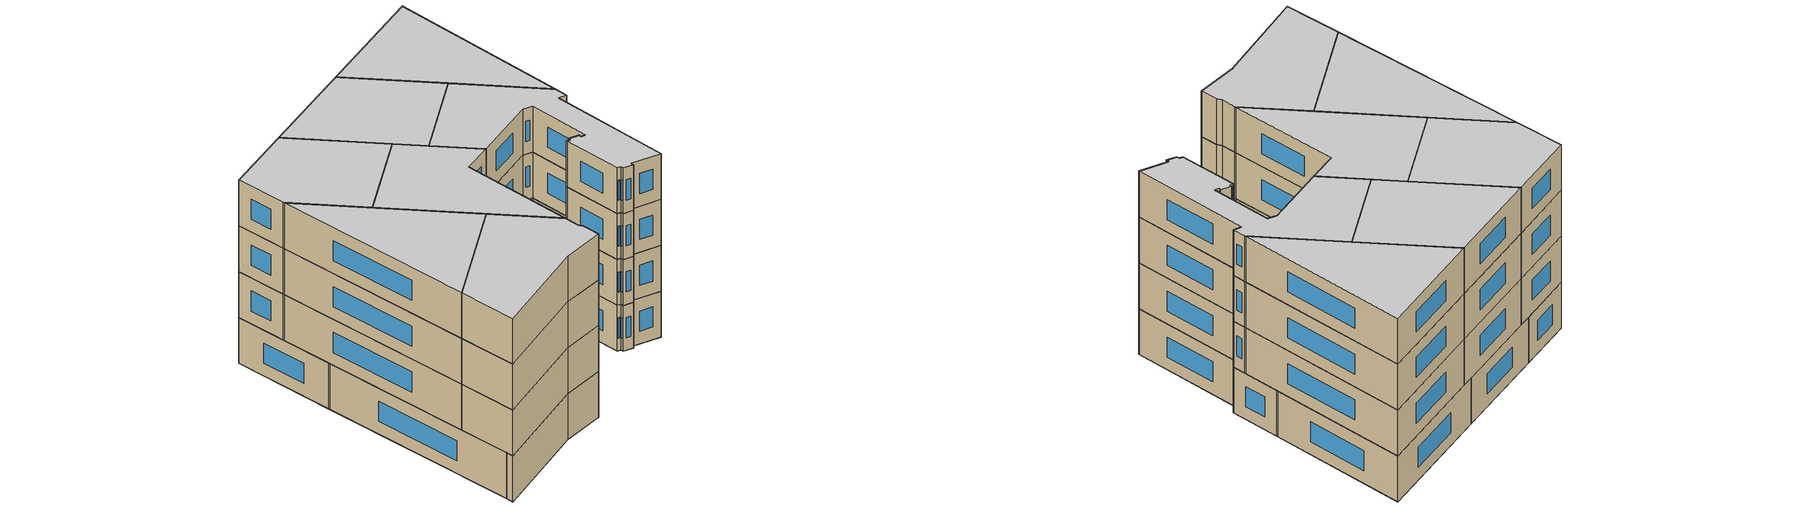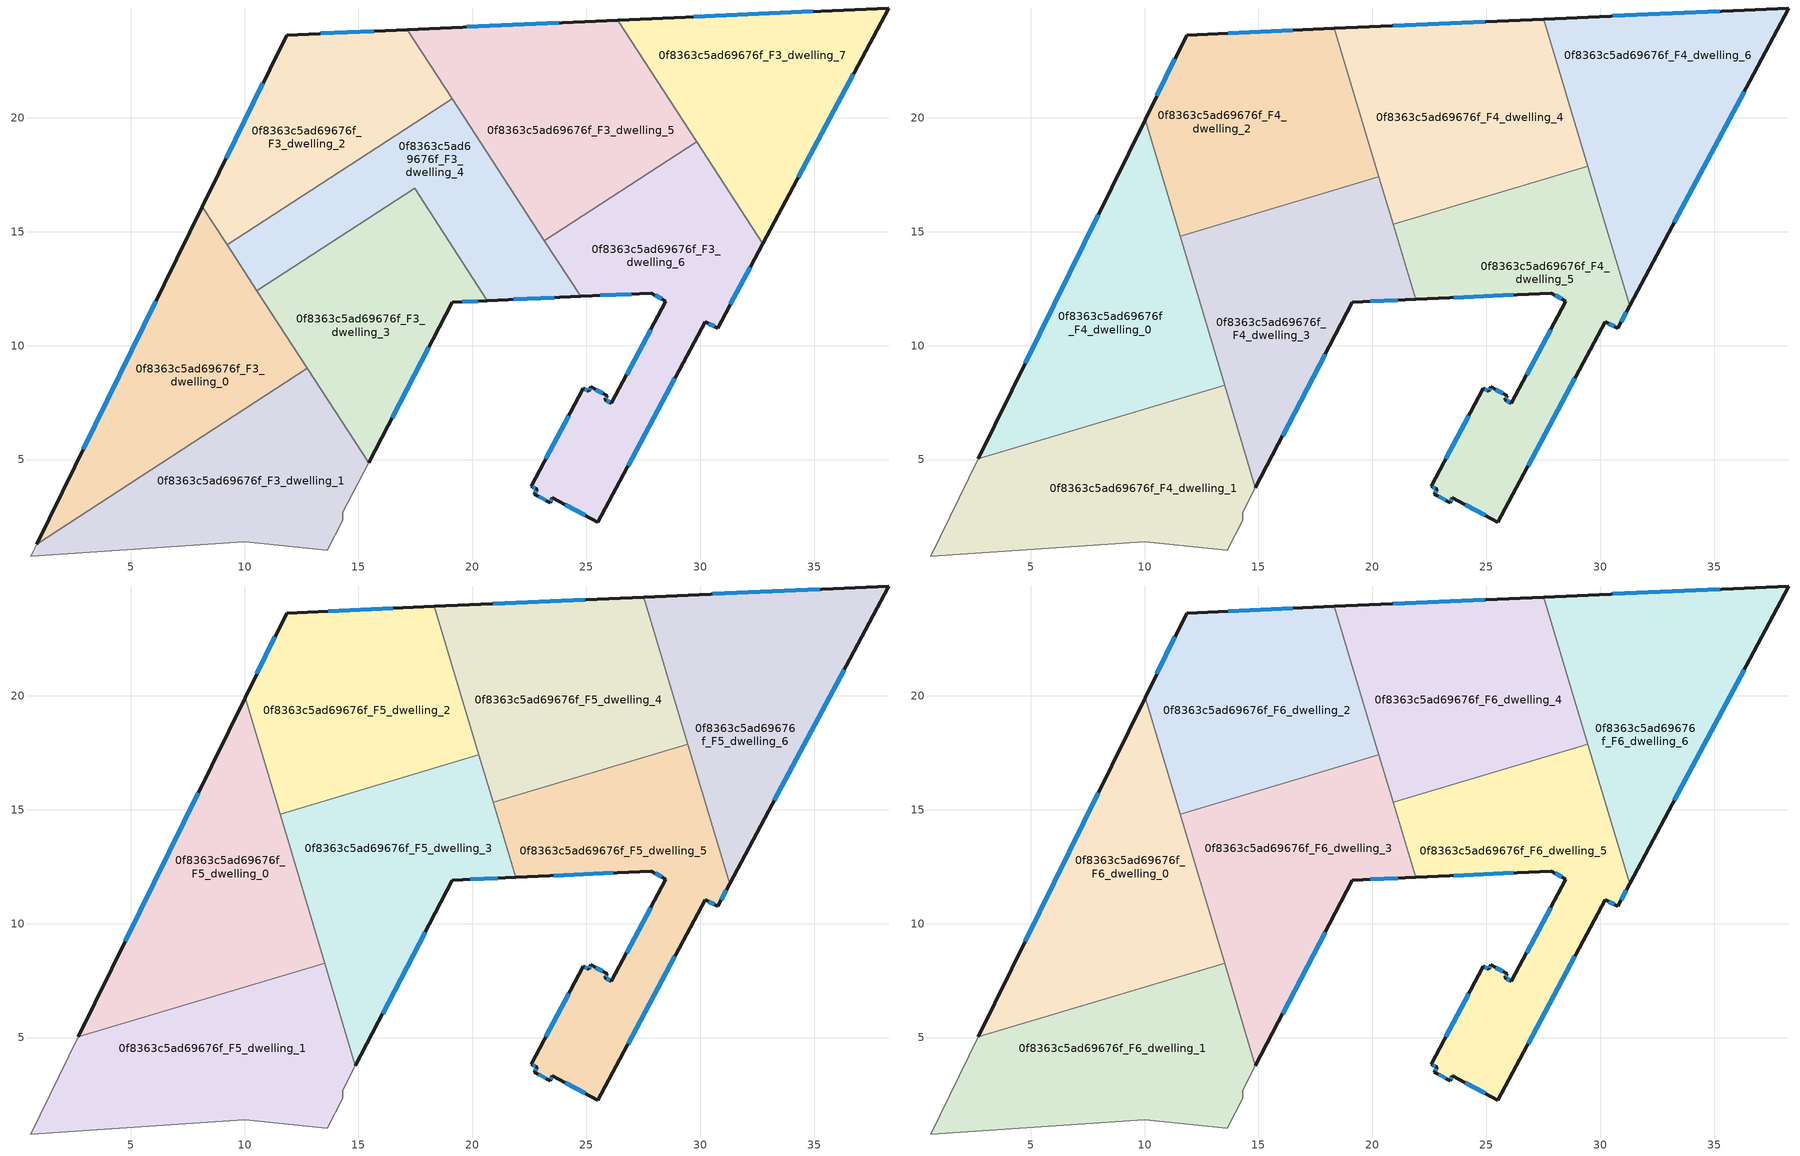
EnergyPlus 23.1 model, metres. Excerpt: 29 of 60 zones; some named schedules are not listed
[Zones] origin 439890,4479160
0f8363c5ad69676f_F3_dwelling_0
 floor to 0f8363c5ad69676f_F2_dwelling_0 (EU_floor_Construction): 12.76,9 8.15,16.1 0.87,1.29 z9
 wall outside (EU_wall_Construction): 0.87,1.29 8.15,16.1 z9:12
 wall to 0f8363c5ad69676f_F3_dwelling_1 (EU_wall_Construction): 12.76,9 0.87,1.29 z9:12
 wall to 0f8363c5ad69676f_F3_dwelling_3 (EU_wall_Construction): 10.55,12.41 12.76,9 z9:12
 wall to 0f8363c5ad69676f_F3_dwelling_2 (EU_wall_Construction): 8.15,16.1 9.24,14.42 z9:12
 wall to 0f8363c5ad69676f_F3_dwelling_4 (EU_wall_Construction): 9.24,14.42 10.55,12.41 z9:12
 window (EU_Window_Construction): 2.92,5.45 6.1,11.94 z9.84:11.16
 ceiling adiabatic (EU_roof_Construction): 8.15,16.1 12.76,9 10.03,7.22 2.71,5.03 z12
0f8363c5ad69676f_F3_dwelling_1
 floor to 0f8363c5ad69676f_F2_dwelling_1 (EU_floor_Construction): 13.64,1.02 14.31,2.33 14.31,2.68 15.45,4.86 12.76,9 0.87,1.29 0.62,0.77 10.02,1.4 z9
 wall adiabatic (EU_wall_Construction): 15.45,4.86 14.31,2.68 14.31,2.33 13.64,1.02 10.02,1.4 0.62,0.77 0.87,1.29 z9:12
 wall to 0f8363c5ad69676f_F3_dwelling_3 (EU_wall_Construction): 12.76,9 15.45,4.86 z9:12
 ceiling adiabatic (EU_roof_Construction): 12.76,9 13.28,8.2 10.03,7.22 z12
0f8363c5ad69676f_F3_dwelling_2
 floor to 0f8363c5ad69676f_F2_dwelling_2 (EU_floor_Construction): 19.12,20.83 17.15,23.87 11.85,23.63 8.15,16.1 9.24,14.42 z9
 wall outside (EU_wall_Construction): 8.15,16.1 11.85,23.63 17.15,23.87 z9:12
 wall to 0f8363c5ad69676f_F3_dwelling_4 (EU_wall_Construction): 19.12,20.83 9.24,14.42 z9:12
 wall to 0f8363c5ad69676f_F3_dwelling_5 (EU_wall_Construction): 17.15,23.87 19.12,20.83 z9:12
 window (EU_Window_Construction): 13.34,23.7 15.66,23.8 / 9.19,18.22 10.81,21.52 z9.84:11.16
 ceiling adiabatic (EU_roof_Construction): 10.03,19.92 11.28,15.75 9.24,14.42 8.15,16.1 z12
0f8363c5ad69676f_F3_dwelling_3
 floor to 0f8363c5ad69676f_F2_dwelling_3 (EU_floor_Construction): 15.45,4.86 19.12,11.91 20.66,11.98 17.47,16.9 10.55,12.41 z9
 wall outside (EU_wall_Construction): 20.66,11.98 19.12,11.91 15.45,4.86 z9:12
 wall to 0f8363c5ad69676f_F3_dwelling_4 (EU_wall_Construction): 10.55,12.41 17.47,16.9 20.66,11.98 z9:12
 window (EU_Window_Construction): 18.09,9.93 16.48,6.84 / 20.23,11.96 19.56,11.93 z9.84:11.16
0f8363c5ad69676f_F3_dwelling_4
 floor to 0f8363c5ad69676f_F2_dwelling_4 (EU_floor_Construction): 24.75,12.16 19.12,20.83 9.24,14.42 10.55,12.41 17.47,16.9 20.66,11.98 z9
 wall outside (EU_wall_Construction): 24.75,12.16 20.66,11.98 z9:12
 wall to 0f8363c5ad69676f_F3_dwelling_6 (EU_wall_Construction): 23.16,14.61 24.75,12.16 z9:12
 wall to 0f8363c5ad69676f_F3_dwelling_5 (EU_wall_Construction): 19.12,20.83 23.16,14.61 z9:12
 window (EU_Window_Construction): 23.6,12.11 21.81,12.03 z9.84:11.16
 ceiling adiabatic (EU_roof_Construction): 19.38,20.44 22.41,15.77 20.91,15.32 21.89,12.03 20.66,11.98 17.65,16.62 20.28,17.41 z12; 11.28,15.75 11.99,13.35 10.55,12.41 9.24,14.42 z12
0f8363c5ad69676f_F3_dwelling_5
 floor to 0f8363c5ad69676f_F2_dwelling_5 (EU_floor_Construction): 29.85,18.95 26.39,24.29 17.15,23.87 23.16,14.61 z9
 wall outside (EU_wall_Construction): 17.15,23.87 26.39,24.29 z9:12
 wall to 0f8363c5ad69676f_F3_dwelling_6 (EU_wall_Construction): 29.85,18.95 23.16,14.61 z9:12
 wall to 0f8363c5ad69676f_F3_dwelling_7 (EU_wall_Construction): 26.39,24.29 29.85,18.95 z9:12
 window (EU_Window_Construction): 19.75,23.99 23.79,24.17 z9.84:11.16
0f8363c5ad69676f_F3_dwelling_6
 floor to 0f8363c5ad69676f_F2_dwelling_6 (EU_floor_Construction): 25.51,2.25 30.21,11.04 30.77,10.77 32.75,14.48 29.85,18.95 23.16,14.61 24.75,12.16 27.85,12.3 28.49,11.95 26.11,7.47 25.82,7.62 25.93,7.79 25.21,8.18 25.12,8 24.86,8.13 22.59,3.83 22.84,3.7 22.73,3.49 23.42,3.11 23.51,3.33 z9
 wall outside (EU_wall_Construction): 32.75,14.48 30.77,10.77 30.21,11.04 25.51,2.25 23.51,3.33 23.42,3.11 22.73,3.49 22.84,3.7 22.59,3.83 24.86,8.13 25.12,8 25.21,8.18 25.93,7.79 25.82,7.62 26.11,7.47 28.49,11.95 27.85,12.3 24.75,12.16 z9:12
 wall to 0f8363c5ad69676f_F3_dwelling_7 (EU_wall_Construction): 29.85,18.95 32.75,14.48 z9:12
 window (EU_Window_Construction): 22.77,3.73 22.66,3.79 / 23.23,5.04 24.22,6.92 / 24.93,8.09 25.05,8.03 / 25.14,8.05 25.18,8.13 / 25.41,8.07 25.73,7.9 / 25.9,7.74 25.85,7.67 / 25.9,7.58 26.03,7.51 / 26.78,8.73 27.82,10.69 / 28.31,12.05 28.03,12.21 / 26.98,12.26 25.62,12.2 / 32.19,13.44 31.33,11.81 / 30.61,10.85 30.37,10.96 / 28.89,8.57 26.83,4.72 / 24.95,2.55 24.08,3.02 / 23.49,3.27 23.44,3.17 / 23.22,3.22 22.92,3.38 / 22.76,3.54 22.81,3.64 z9.84:11.16
0f8363c5ad69676f_F3_dwelling_7
 floor to 0f8363c5ad69676f_F2_dwelling_7 (EU_floor_Construction): 32.75,14.48 38.28,24.82 26.39,24.29 z9
 wall outside (EU_wall_Construction): 26.39,24.29 38.28,24.82 32.75,14.48 z9:12
 window (EU_Window_Construction): 29.73,24.43 34.94,24.67 / 36.73,21.91 34.3,17.38 z9.84:11.16
0f8363c5ad69676f_F4_dwelling_0
 floor to 0f8363c5ad69676f_F3_dwelling_3 (EU_floor_Construction): 13.52,8.27 11.99,13.35 10.55,12.41 13.28,8.2 z12
 floor adiabatic (EU_floor_Construction): 13.28,8.2 10.55,12.41 11.99,13.35 10.03,19.92 2.71,5.03 z12
 wall outside (EU_wall_Construction): 2.71,5.03 10.03,19.92 z12:15
 wall to 0f8363c5ad69676f_F4_dwelling_1 (EU_wall_Construction): 13.52,8.27 2.71,5.03 z12:15
 wall to 0f8363c5ad69676f_F4_dwelling_3 (EU_wall_Construction): 11.56,14.8 13.52,8.27 z12:15
 wall to 0f8363c5ad69676f_F4_dwelling_2 (EU_wall_Construction): 10.03,19.92 11.56,14.8 z12:15
 window (EU_Window_Construction): 4.77,9.22 7.97,15.74 z12.84:14.16
0f8363c5ad69676f_F4_dwelling_1
 floor to 0f8363c5ad69676f_F3_dwelling_1 (EU_floor_Construction): 13.64,1.02 14.31,2.33 14.31,2.68 14.87,3.75 13.76,7.46 13.28,8.2 10.03,7.22 0.87,1.29 0.62,0.77 10.02,1.4 z12
 floor to 0f8363c5ad69676f_F3_dwelling_0 (EU_floor_Construction): 10.03,7.22 2.71,5.03 0.87,1.29 z12
 floor to 0f8363c5ad69676f_F3_dwelling_3 (EU_floor_Construction): 13.76,7.46 13.52,8.27 13.28,8.2 z12
 wall adiabatic (EU_wall_Construction): 14.87,3.75 14.31,2.68 14.31,2.33 13.64,1.02 10.02,1.4 0.62,0.77 2.71,5.03 z12:15
 wall to 0f8363c5ad69676f_F4_dwelling_3 (EU_wall_Construction): 13.52,8.27 14.87,3.75 z12:15
0f8363c5ad69676f_F4_dwelling_2
 floor to 0f8363c5ad69676f_F3_dwelling_2 (EU_floor_Construction): 19.12,20.83 17.15,23.87 11.85,23.63 10.03,19.92 11.28,15.75 z12
 floor to 0f8363c5ad69676f_F3_dwelling_4 (EU_floor_Construction): 20.28,17.41 19.38,20.44 19.12,20.83 11.28,15.75 11.56,14.8 16.53,16.29 17.47,16.9 17.65,16.62 z12
 floor to 0f8363c5ad69676f_F3_dwelling_3 (EU_floor_Construction): 17.65,16.62 17.47,16.9 16.53,16.29 z12
 floor to 0f8363c5ad69676f_F3_dwelling_5 (EU_floor_Construction): 19.38,20.44 18.33,23.92 17.15,23.87 z12
 wall outside (EU_wall_Construction): 10.03,19.92 11.85,23.63 18.33,23.92 z12:15
 wall to 0f8363c5ad69676f_F4_dwelling_3 (EU_wall_Construction): 20.28,17.41 11.56,14.8 z12:15
 wall to 0f8363c5ad69676f_F4_dwelling_4 (EU_wall_Construction): 18.33,23.92 20.28,17.41 z12:15
 window (EU_Window_Construction): 13.67,23.71 16.51,23.84 / 10.54,20.97 11.34,22.59 z12.84:14.16
0f8363c5ad69676f_F4_dwelling_3
 floor to 0f8363c5ad69676f_F3_dwelling_3 (EU_floor_Construction): 15.44,4.86 19.12,11.91 20.66,11.98 17.65,16.62 16.53,16.29 11.99,13.35 13.76,7.46 z12
 floor to 0f8363c5ad69676f_F3_dwelling_1 (EU_floor_Construction): 14.87,3.75 15.44,4.86 13.76,7.45 z12
 floor adiabatic (EU_floor_Construction): 21.89,12.03 20.28,17.41 17.65,16.62 20.66,11.98 z12
 floor to 0f8363c5ad69676f_F3_dwelling_4 (EU_floor_Construction): 16.53,16.29 11.56,14.8 11.99,13.35 z12
 wall outside (EU_wall_Construction): 21.89,12.03 19.12,11.91 14.87,3.75 z12:15
 wall to 0f8363c5ad69676f_F4_dwelling_5 (EU_wall_Construction): 20.91,15.32 21.89,12.03 z12:15
 wall to 0f8363c5ad69676f_F4_dwelling_4 (EU_wall_Construction): 20.28,17.41 20.91,15.32 z12:15
 window (EU_Window_Construction): 21.12,12 19.9,11.94 / 17.93,9.62 16.06,6.04 z12.84:14.16
0f8363c5ad69676f_F4_dwelling_4
 floor to 0f8363c5ad69676f_F3_dwelling_5 (EU_floor_Construction): 27.13,17.18 29.25,18.56 28.53,20.99 26.39,24.29 18.33,23.92 19.38,20.44 22.41,15.77 z12
 floor to 0f8363c5ad69676f_F3_dwelling_6 (EU_floor_Construction): 29.46,17.88 29.25,18.56 27.13,17.18 z12
 floor to 0f8363c5ad69676f_F3_dwelling_7 (EU_floor_Construction): 28.53,20.99 27.53,24.34 26.39,24.29 z12
 floor adiabatic (EU_floor_Construction): 22.41,15.77 19.38,20.44 20.91,15.32 z12
 wall outside (EU_wall_Construction): 18.33,23.92 27.53,24.34 z12:15
 wall to 0f8363c5ad69676f_F4_dwelling_5 (EU_wall_Construction): 29.46,17.88 20.91,15.32 z12:15
 wall to 0f8363c5ad69676f_F4_dwelling_6 (EU_wall_Construction): 27.53,24.34 29.46,17.88 z12:15
 window (EU_Window_Construction): 20.92,24.04 24.94,24.22 z12.84:14.16
0f8363c5ad69676f_F4_dwelling_5
 floor to 0f8363c5ad69676f_F3_dwelling_6 (EU_floor_Construction): 25.51,2.25 30.21,11.04 30.77,10.77 31.29,11.75 29.46,17.88 27.13,17.18 23.16,14.61 24.75,12.16 27.85,12.3 28.49,11.95 26.11,7.47 25.82,7.62 25.93,7.79 25.21,8.18 25.12,8 24.86,8.13 22.59,3.83 22.84,3.7 22.73,3.49 23.42,3.11 23.51,3.33 z12
 floor to 0f8363c5ad69676f_F3_dwelling_5 (EU_floor_Construction): 27.13,17.18 22.41,15.77 23.16,14.61 z12
 floor to 0f8363c5ad69676f_F3_dwelling_4 (EU_floor_Construction): 24.75,12.16 22.41,15.77 20.91,15.32 21.89,12.03 z12
 wall outside (EU_wall_Construction): 31.29,11.75 30.77,10.77 30.21,11.04 25.51,2.25 23.51,3.33 23.42,3.11 22.73,3.49 22.84,3.7 22.59,3.83 24.86,8.13 25.12,8 25.21,8.18 25.93,7.79 25.82,7.62 26.11,7.47 28.49,11.95 27.85,12.3 21.89,12.03 z12:15
 wall to 0f8363c5ad69676f_F4_dwelling_6 (EU_wall_Construction): 29.46,17.88 31.29,11.75 z12:15
 window (EU_Window_Construction): 22.77,3.73 22.66,3.79 / 23.23,5.04 24.22,6.92 / 24.93,8.09 25.05,8.03 / 25.14,8.05 25.18,8.13 / 25.41,8.07 25.73,7.9 / 25.9,7.74 25.85,7.67 / 25.9,7.58 26.03,7.51 / 26.78,8.73 27.82,10.69 / 28.31,12.05 28.03,12.21 / 26.18,12.23 23.57,12.11 / 31.15,11.47 30.92,11.04 / 30.61,10.85 30.37,10.96 / 28.89,8.57 26.83,4.72 / 24.95,2.55 24.08,3.02 / 23.49,3.27 23.44,3.17 / 23.22,3.22 22.92,3.38 / 22.76,3.54 22.81,3.64 z12.84:14.16
0f8363c5ad69676f_F4_dwelling_6
 floor to 0f8363c5ad69676f_F3_dwelling_7 (EU_floor_Construction): 32.75,14.48 38.28,24.82 27.53,24.34 28.53,20.99 z12
 floor to 0f8363c5ad69676f_F3_dwelling_5 (EU_floor_Construction): 29.85,18.95 28.53,20.99 29.25,18.56 z12
 floor to 0f8363c5ad69676f_F3_dwelling_6 (EU_floor_Construction): 31.29,11.75 32.75,14.48 29.85,18.95 29.25,18.56 z12
 wall outside (EU_wall_Construction): 27.53,24.34 38.28,24.82 31.29,11.75 z12:15
 window (EU_Window_Construction): 30.55,24.47 35.26,24.68 / 36.32,21.15 33.26,15.42 z12.84:14.16
0f8363c5ad69676f_F5_dwelling_0
 floor to 0f8363c5ad69676f_F4_dwelling_0 (EU_floor_Construction): 13.52,8.27 10.03,19.92 2.71,5.03 z15
 wall outside (EU_wall_Construction): 2.71,5.03 10.03,19.92 z15:18
 wall to 0f8363c5ad69676f_F5_dwelling_1 (EU_wall_Construction): 13.52,8.27 2.71,5.03 z15:18
 wall to 0f8363c5ad69676f_F5_dwelling_3 (EU_wall_Construction): 11.56,14.8 13.52,8.27 z15:18
 wall to 0f8363c5ad69676f_F5_dwelling_2 (EU_wall_Construction): 10.03,19.92 11.56,14.8 z15:18
 window (EU_Window_Construction): 4.77,9.22 7.97,15.74 z15.84:17.16
0f8363c5ad69676f_F5_dwelling_1
 floor to 0f8363c5ad69676f_F4_dwelling_1 (EU_floor_Construction): 13.64,1.02 14.31,2.33 14.31,2.68 14.87,3.75 13.52,8.27 2.71,5.03 0.62,0.77 10.02,1.4 z15
 wall adiabatic (EU_wall_Construction): 14.87,3.75 14.31,2.68 14.31,2.33 13.64,1.02 10.02,1.4 0.62,0.77 2.71,5.03 z15:18
 wall to 0f8363c5ad69676f_F5_dwelling_3 (EU_wall_Construction): 13.52,8.27 14.87,3.75 z15:18
0f8363c5ad69676f_F5_dwelling_2
 floor to 0f8363c5ad69676f_F4_dwelling_2 (EU_floor_Construction): 20.28,17.41 18.33,23.92 11.85,23.63 10.03,19.92 11.56,14.8 z15
 wall outside (EU_wall_Construction): 10.03,19.92 11.85,23.63 18.33,23.92 z15:18
 wall to 0f8363c5ad69676f_F5_dwelling_3 (EU_wall_Construction): 20.28,17.41 11.56,14.8 z15:18
 wall to 0f8363c5ad69676f_F5_dwelling_4 (EU_wall_Construction): 18.33,23.92 20.28,17.41 z15:18
 window (EU_Window_Construction): 13.67,23.71 16.51,23.84 / 10.54,20.97 11.34,22.59 z15.84:17.16
0f8363c5ad69676f_F5_dwelling_3
 floor to 0f8363c5ad69676f_F4_dwelling_3 (EU_floor_Construction): 14.87,3.75 19.12,11.91 21.89,12.03 20.28,17.41 11.56,14.8 z15
 wall outside (EU_wall_Construction): 21.89,12.03 19.12,11.91 14.87,3.75 z15:18
 wall to 0f8363c5ad69676f_F5_dwelling_5 (EU_wall_Construction): 20.91,15.32 21.89,12.03 z15:18
 wall to 0f8363c5ad69676f_F5_dwelling_4 (EU_wall_Construction): 20.28,17.41 20.91,15.32 z15:18
 window (EU_Window_Construction): 21.12,12 19.9,11.94 / 17.93,9.62 16.06,6.04 z15.84:17.16
0f8363c5ad69676f_F5_dwelling_4
 floor to 0f8363c5ad69676f_F4_dwelling_4 (EU_floor_Construction): 29.46,17.88 27.53,24.34 18.33,23.92 20.91,15.32 z15
 wall outside (EU_wall_Construction): 18.33,23.92 27.53,24.34 z15:18
 wall to 0f8363c5ad69676f_F5_dwelling_5 (EU_wall_Construction): 29.46,17.88 20.91,15.32 z15:18
 wall to 0f8363c5ad69676f_F5_dwelling_6 (EU_wall_Construction): 27.53,24.34 29.46,17.88 z15:18
 window (EU_Window_Construction): 20.92,24.04 24.94,24.22 z15.84:17.16
0f8363c5ad69676f_F5_dwelling_5
 floor to 0f8363c5ad69676f_F4_dwelling_5 (EU_floor_Construction): 25.51,2.25 30.21,11.04 30.77,10.77 31.29,11.75 29.46,17.88 20.91,15.32 21.89,12.03 27.85,12.3 28.49,11.95 26.11,7.47 25.82,7.62 25.93,7.79 25.21,8.18 25.12,8 24.86,8.13 22.59,3.83 22.84,3.7 22.73,3.49 23.42,3.11 23.51,3.33 z15
 wall outside (EU_wall_Construction): 31.29,11.75 30.77,10.77 30.21,11.04 25.51,2.25 23.51,3.33 23.42,3.11 22.73,3.49 22.84,3.7 22.59,3.83 24.86,8.13 25.12,8 25.21,8.18 25.93,7.79 25.82,7.62 26.11,7.47 28.49,11.95 27.85,12.3 21.89,12.03 z15:18
 wall to 0f8363c5ad69676f_F5_dwelling_6 (EU_wall_Construction): 29.46,17.88 31.29,11.75 z15:18
 window (EU_Window_Construction): 22.77,3.73 22.66,3.79 / 23.23,5.04 24.22,6.92 / 24.93,8.09 25.05,8.03 / 25.14,8.05 25.18,8.13 / 25.41,8.07 25.73,7.9 / 25.9,7.74 25.85,7.67 / 25.9,7.58 26.03,7.51 / 26.78,8.73 27.82,10.69 / 28.31,12.05 28.03,12.21 / 26.18,12.23 23.57,12.11 / 31.15,11.47 30.92,11.04 / 30.61,10.85 30.37,10.96 / 28.89,8.57 26.83,4.72 / 24.95,2.55 24.08,3.02 / 23.49,3.27 23.44,3.17 / 23.22,3.22 22.92,3.38 / 22.76,3.54 22.81,3.64 z15.84:17.16
0f8363c5ad69676f_F5_dwelling_6
 floor to 0f8363c5ad69676f_F4_dwelling_6 (EU_floor_Construction): 31.29,11.75 38.28,24.82 27.53,24.34 z15
 wall outside (EU_wall_Construction): 27.53,24.34 38.28,24.82 31.29,11.75 z15:18
 window (EU_Window_Construction): 30.55,24.47 35.26,24.68 / 36.32,21.15 33.26,15.42 z15.84:17.16
0f8363c5ad69676f_F6_dwelling_0
 floor to 0f8363c5ad69676f_F5_dwelling_0 (EU_floor_Construction): 13.52,8.27 10.03,19.92 2.71,5.03 z18
 wall outside (EU_wall_Construction): 2.71,5.03 10.03,19.92 z18:21
 wall to 0f8363c5ad69676f_F6_dwelling_1 (EU_wall_Construction): 13.52,8.27 2.71,5.03 z18:21
 wall to 0f8363c5ad69676f_F6_dwelling_3 (EU_wall_Construction): 11.56,14.8 13.52,8.27 z18:21
 wall to 0f8363c5ad69676f_F6_dwelling_2 (EU_wall_Construction): 10.03,19.92 11.56,14.8 z18:21
 window (EU_Window_Construction): 4.77,9.22 7.97,15.74 z18.84:20.16
 ceiling to 0f8363c5ad69676f_F7_dwelling_0 (EU_floor_Construction): 10.03,19.92 13.52,8.27 2.71,5.03 z21
0f8363c5ad69676f_F6_dwelling_1
 floor to 0f8363c5ad69676f_F5_dwelling_1 (EU_floor_Construction): 13.64,1.02 14.31,2.33 14.31,2.68 14.87,3.75 13.52,8.27 2.71,5.03 0.62,0.77 10.02,1.4 z18
 wall adiabatic (EU_wall_Construction): 14.87,3.75 14.31,2.68 14.31,2.33 13.64,1.02 10.02,1.4 0.62,0.77 2.71,5.03 z18:21
 wall to 0f8363c5ad69676f_F6_dwelling_3 (EU_wall_Construction): 13.52,8.27 14.87,3.75 z18:21
 ceiling to 0f8363c5ad69676f_F7_dwelling_1 (EU_floor_Construction): 13.52,8.27 14.87,3.75 14.31,2.68 14.31,2.33 13.64,1.02 10.02,1.4 0.62,0.77 2.71,5.03 z21
0f8363c5ad69676f_F6_dwelling_2
 floor to 0f8363c5ad69676f_F5_dwelling_2 (EU_floor_Construction): 20.28,17.41 18.33,23.92 11.85,23.63 10.03,19.92 11.56,14.8 z18
 wall outside (EU_wall_Construction): 10.03,19.92 11.85,23.63 18.33,23.92 z18:21
 wall to 0f8363c5ad69676f_F6_dwelling_3 (EU_wall_Construction): 20.28,17.41 11.56,14.8 z18:21
 wall to 0f8363c5ad69676f_F6_dwelling_4 (EU_wall_Construction): 18.33,23.92 20.28,17.41 z18:21
 window (EU_Window_Construction): 13.67,23.71 16.51,23.84 / 10.54,20.97 11.34,22.59 z18.84:20.16
 ceiling to 0f8363c5ad69676f_F7_dwelling_2 (EU_floor_Construction): 18.33,23.92 20.28,17.41 11.56,14.8 10.03,19.92 11.85,23.63 z21
0f8363c5ad69676f_F6_dwelling_3
 floor to 0f8363c5ad69676f_F5_dwelling_3 (EU_floor_Construction): 14.87,3.75 19.12,11.91 21.89,12.03 20.28,17.41 11.56,14.8 z18
 wall outside (EU_wall_Construction): 21.89,12.03 19.12,11.91 14.87,3.75 z18:21
 wall to 0f8363c5ad69676f_F6_dwelling_5 (EU_wall_Construction): 20.91,15.32 21.89,12.03 z18:21
 wall to 0f8363c5ad69676f_F6_dwelling_4 (EU_wall_Construction): 20.28,17.41 20.91,15.32 z18:21
 window (EU_Window_Construction): 21.12,12 19.9,11.94 / 17.93,9.62 16.06,6.04 z18.84:20.16
 ceiling to 0f8363c5ad69676f_F7_dwelling_3 (EU_floor_Construction): 20.28,17.41 21.89,12.03 19.12,11.91 14.87,3.75 11.56,14.8 z21
0f8363c5ad69676f_F6_dwelling_4
 floor to 0f8363c5ad69676f_F5_dwelling_4 (EU_floor_Construction): 29.46,17.88 27.53,24.34 18.33,23.92 20.91,15.32 z18
 wall outside (EU_wall_Construction): 18.33,23.92 27.53,24.34 z18:21
 wall to 0f8363c5ad69676f_F6_dwelling_5 (EU_wall_Construction): 29.46,17.88 20.91,15.32 z18:21
 wall to 0f8363c5ad69676f_F6_dwelling_6 (EU_wall_Construction): 27.53,24.34 29.46,17.88 z18:21
 window (EU_Window_Construction): 20.92,24.04 24.94,24.22 z18.84:20.16
 ceiling to 0f8363c5ad69676f_F7_dwelling_4 (EU_floor_Construction): 27.53,24.34 29.46,17.88 20.91,15.32 18.33,23.92 z21
0f8363c5ad69676f_F6_dwelling_5
 floor to 0f8363c5ad69676f_F5_dwelling_5 (EU_floor_Construction): 25.51,2.25 30.21,11.04 30.77,10.77 31.29,11.75 29.46,17.88 20.91,15.32 21.89,12.03 27.85,12.3 28.49,11.95 26.11,7.47 25.82,7.62 25.93,7.79 25.21,8.18 25.12,8 24.86,8.13 22.59,3.83 22.84,3.7 22.73,3.49 23.42,3.11 23.51,3.33 z18
 wall outside (EU_wall_Construction): 31.29,11.75 30.77,10.77 30.21,11.04 25.51,2.25 23.51,3.33 23.42,3.11 22.73,3.49 22.84,3.7 22.59,3.83 24.86,8.13 25.12,8 25.21,8.18 25.93,7.79 25.82,7.62 26.11,7.47 28.49,11.95 27.85,12.3 21.89,12.03 z18:21
 wall to 0f8363c5ad69676f_F6_dwelling_6 (EU_wall_Construction): 29.46,17.88 31.29,11.75 z18:21
 window (EU_Window_Construction): 22.77,3.73 22.66,3.79 / 23.23,5.04 24.22,6.92 / 24.93,8.09 25.05,8.03 / 25.14,8.05 25.18,8.13 / 25.41,8.07 25.73,7.9 / 25.9,7.74 25.85,7.67 / 25.9,7.58 26.03,7.51 / 26.78,8.73 27.82,10.69 / 28.31,12.05 28.03,12.21 / 26.18,12.23 23.57,12.11 / 31.15,11.47 30.92,11.04 / 30.61,10.85 30.37,10.96 / 28.89,8.57 26.83,4.72 / 24.95,2.55 24.08,3.02 / 23.49,3.27 23.44,3.17 / 23.22,3.22 22.92,3.38 / 22.76,3.54 22.81,3.64 z18.84:20.16
 ceiling to 0f8363c5ad69676f_F7_dwelling_5 (EU_floor_Construction): 29.46,17.88 31.29,11.75 30.77,10.77 30.21,11.04 25.51,2.25 23.51,3.33 23.42,3.11 22.73,3.49 22.84,3.7 22.59,3.83 24.86,8.13 25.12,8 25.21,8.18 25.93,7.79 25.82,7.62 26.11,7.47 28.49,11.95 27.85,12.3 21.89,12.03 20.91,15.32 z21
0f8363c5ad69676f_F6_dwelling_6
 floor to 0f8363c5ad69676f_F5_dwelling_6 (EU_floor_Construction): 31.29,11.75 38.28,24.82 27.53,24.34 z18
 wall outside (EU_wall_Construction): 27.53,24.34 38.28,24.82 31.29,11.75 z18:21
 window (EU_Window_Construction): 30.55,24.47 35.26,24.68 / 36.32,21.15 33.26,15.42 z18.84:20.16
 ceiling to 0f8363c5ad69676f_F7_dwelling_6 (EU_floor_Construction): 38.28,24.82 31.29,11.75 27.53,24.34 z21
[Building]
EU S2 Campaign: North Axis=0; Terrain=City; Solar Distribution=FullExterior
[Site:Location]
Madrid: Latitude=40.5; Longitude=-3.5; Time Zone=1; Elevation=609
[SizingPeriod:WeatherFileDays]
AnnualSizingPeriod: Begin Month=1; Begin Day of Month=1; End Month=12; End Day of Month=31; Day of Week for Start Day=Monday; Use Weather File Daylight Saving Period=No; Use Weather File Rain and Snow Indicators=No
[MATERIAL]
EU_InternalMass_Material: Roughness=MediumRough; Thickness=0.1; Conductivity=1; Density=1800; Specific Heat=900; Thermal Absorptance=0.9; Solar Absorptance=0.7; Visible Absorptance=0.7
[MATERIAL:NOMASS] Roughness=MediumRough; Thermal Absorptance=0.9; Solar Absorptance=0.7; Visible Absorptance=0.7
Name | Thermal Resistance
EU_wall_NoMass; EU_roof_NoMass | 2.16768
EU_floor_NoMass | 1.14339
[WINDOWMATERIAL:SIMPLEGLAZINGSYSTEM]
EU_Window_SimpleGlazing: UFactor=3.23888; Solar Heat Gain Coefficient=0.85; Visible Transmittance=0.85
[CONSTRUCTION]
EU_wall_Construction: EU_wall_NoMass
EU_roof_Construction: EU_roof_NoMass
EU_floor_Construction: EU_floor_NoMass
EU_InternalMass_Construction: EU_InternalMass_Material
EU_Window_Construction: EU_Window_SimpleGlazing
[ZONE] Type=1; Multiplier=1; Ceiling Height=autocalculate; Floor Area=autocalculate; Part of Total Floor Area=Yes
Name | Volume
0f8363c5ad69676f_F3_dwelling_0 | 180.054
0f8363c5ad69676f_F4_dwelling_0; 0f8363c5ad69676f_F5_dwelling_0; 0f8363c5ad69676f_F6_dwelling_0 | 205.76
0f8363c5ad69676f_F3_dwelling_1 | 180.039
0f8363c5ad69676f_F4_dwelling_1; 0f8363c5ad69676f_F5_dwelling_1; 0f8363c5ad69676f_F6_dwelling_1 | 205.749
0f8363c5ad69676f_F3_dwelling_2 | 157.908
0f8363c5ad69676f_F4_dwelling_2; 0f8363c5ad69676f_F5_dwelling_2; 0f8363c5ad69676f_F6_dwelling_2 | 201.169
0f8363c5ad69676f_F3_dwelling_3 | 168.202
0f8363c5ad69676f_F4_dwelling_3; 0f8363c5ad69676f_F5_dwelling_3; 0f8363c5ad69676f_F6_dwelling_3 | 201.17
0f8363c5ad69676f_F3_dwelling_4 | 157.915
0f8363c5ad69676f_F4_dwelling_4; 0f8363c5ad69676f_F5_dwelling_4; 0f8363c5ad69676f_F6_dwelling_4 | 210.352
0f8363c5ad69676f_F3_dwelling_5 | 208.1
0f8363c5ad69676f_F4_dwelling_5; 0f8363c5ad69676f_F5_dwelling_5; 0f8363c5ad69676f_F6_dwelling_5 | 210.359
0f8363c5ad69676f_F3_dwelling_6 | 208.104
0f8363c5ad69676f_F4_dwelling_6; 0f8363c5ad69676f_F5_dwelling_6; 0f8363c5ad69676f_F6_dwelling_6 | 205.752
0f8363c5ad69676f_F3_dwelling_7 | 180.04
[INTERNALMASS] Construction=EU_InternalMass_Construction
Name | Zone or ZoneList | Surface Area
0f8363c5ad69676f_F3_dwelling_0_EU_InternalMass | 0f8363c5ad69676f_F3_dwelling_0 | 60.0156
0f8363c5ad69676f_F3_dwelling_1_EU_InternalMass | 0f8363c5ad69676f_F3_dwelling_1 | 60.0133
0f8363c5ad69676f_F3_dwelling_2_EU_InternalMass | 0f8363c5ad69676f_F3_dwelling_2 | 52.6371
0f8363c5ad69676f_F3_dwelling_3_EU_InternalMass | 0f8363c5ad69676f_F3_dwelling_3 | 56.0676
0f8363c5ad69676f_F3_dwelling_4_EU_InternalMass | 0f8363c5ad69676f_F3_dwelling_4 | 52.6382
0f8363c5ad69676f_F3_dwelling_5_EU_InternalMass | 0f8363c5ad69676f_F3_dwelling_5 | 69.3653
0f8363c5ad69676f_F3_dwelling_6_EU_InternalMass | 0f8363c5ad69676f_F3_dwelling_6 | 69.3678
0f8363c5ad69676f_F3_dwelling_7_EU_InternalMass | 0f8363c5ad69676f_F3_dwelling_7 | 60.0134
0f8363c5ad69676f_F4_dwelling_0_EU_InternalMass | 0f8363c5ad69676f_F4_dwelling_0 | 68.5925
0f8363c5ad69676f_F4_dwelling_1_EU_InternalMass | 0f8363c5ad69676f_F4_dwelling_1 | 68.5826
0f8363c5ad69676f_F4_dwelling_2_EU_InternalMass | 0f8363c5ad69676f_F4_dwelling_2 | 67.0571
0f8363c5ad69676f_F4_dwelling_3_EU_InternalMass | 0f8363c5ad69676f_F4_dwelling_3 | 67.0562
0f8363c5ad69676f_F4_dwelling_4_EU_InternalMass | 0f8363c5ad69676f_F4_dwelling_4 | 70.1163
0f8363c5ad69676f_F4_dwelling_5_EU_InternalMass | 0f8363c5ad69676f_F4_dwelling_5 | 70.1215
0f8363c5ad69676f_F4_dwelling_6_EU_InternalMass | 0f8363c5ad69676f_F4_dwelling_6 | 68.5842
0f8363c5ad69676f_F5_dwelling_0_EU_InternalMass | 0f8363c5ad69676f_F5_dwelling_0 | 68.5925
0f8363c5ad69676f_F5_dwelling_1_EU_InternalMass | 0f8363c5ad69676f_F5_dwelling_1 | 68.5826
0f8363c5ad69676f_F5_dwelling_2_EU_InternalMass | 0f8363c5ad69676f_F5_dwelling_2 | 67.0571
0f8363c5ad69676f_F5_dwelling_3_EU_InternalMass | 0f8363c5ad69676f_F5_dwelling_3 | 67.0562
0f8363c5ad69676f_F5_dwelling_4_EU_InternalMass | 0f8363c5ad69676f_F5_dwelling_4 | 70.1163
0f8363c5ad69676f_F5_dwelling_5_EU_InternalMass | 0f8363c5ad69676f_F5_dwelling_5 | 70.1215
0f8363c5ad69676f_F5_dwelling_6_EU_InternalMass | 0f8363c5ad69676f_F5_dwelling_6 | 68.5842
0f8363c5ad69676f_F6_dwelling_0_EU_InternalMass | 0f8363c5ad69676f_F6_dwelling_0 | 68.5925
0f8363c5ad69676f_F6_dwelling_1_EU_InternalMass | 0f8363c5ad69676f_F6_dwelling_1 | 68.5826
0f8363c5ad69676f_F6_dwelling_2_EU_InternalMass | 0f8363c5ad69676f_F6_dwelling_2 | 67.0571
0f8363c5ad69676f_F6_dwelling_3_EU_InternalMass | 0f8363c5ad69676f_F6_dwelling_3 | 67.0562
0f8363c5ad69676f_F6_dwelling_4_EU_InternalMass | 0f8363c5ad69676f_F6_dwelling_4 | 70.1163
0f8363c5ad69676f_F6_dwelling_5_EU_InternalMass | 0f8363c5ad69676f_F6_dwelling_5 | 70.1215
0f8363c5ad69676f_F6_dwelling_6_EU_InternalMass | 0f8363c5ad69676f_F6_dwelling_6 | 68.5842
[OTHEREQUIPMENT] Fuel Type=Electricity; Design Level Calculation Method=Watts/Area; Power per Zone Floor Area=1; Fraction Latent=0; Fraction Radiant=0; Fraction Lost=0; Carbon Dioxide Generation Rate=0; EndUse Subcategory=EU_Step8_InternalGains
Name | Zone or ZoneList or Space or SpaceList | Schedule
EU_Step8_InternalGain_0f8363c5ad69676f_F3_dwelling_0_f000 | 0f8363c5ad69676f_F3_dwelling_0 | EU_Step8_GainSchedule_0f8363c5ad69676f_F3_dwelling_0_f000
EU_Step8_InternalGain_0f8363c5ad69676f_F3_dwelling_1_f000 | 0f8363c5ad69676f_F3_dwelling_1 | EU_Step8_GainSchedule_0f8363c5ad69676f_F3_dwelling_1_f000
EU_Step8_InternalGain_0f8363c5ad69676f_F3_dwelling_2_f000 | 0f8363c5ad69676f_F3_dwelling_2 | EU_Step8_GainSchedule_0f8363c5ad69676f_F3_dwelling_2_f000
EU_Step8_InternalGain_0f8363c5ad69676f_F3_dwelling_3_f000 | 0f8363c5ad69676f_F3_dwelling_3 | EU_Step8_GainSchedule_0f8363c5ad69676f_F3_dwelling_3_f000
EU_Step8_InternalGain_0f8363c5ad69676f_F3_dwelling_4_f000 | 0f8363c5ad69676f_F3_dwelling_4 | EU_Step8_GainSchedule_0f8363c5ad69676f_F3_dwelling_4_f000
EU_Step8_InternalGain_0f8363c5ad69676f_F3_dwelling_5_f000 | 0f8363c5ad69676f_F3_dwelling_5 | EU_Step8_GainSchedule_0f8363c5ad69676f_F3_dwelling_5_f000
EU_Step8_InternalGain_0f8363c5ad69676f_F3_dwelling_6_f000 | 0f8363c5ad69676f_F3_dwelling_6 | EU_Step8_GainSchedule_0f8363c5ad69676f_F3_dwelling_6_f000
EU_Step8_InternalGain_0f8363c5ad69676f_F3_dwelling_7_f000 | 0f8363c5ad69676f_F3_dwelling_7 | EU_Step8_GainSchedule_0f8363c5ad69676f_F3_dwelling_7_f000
EU_Step8_InternalGain_0f8363c5ad69676f_F4_dwelling_0_f000 | 0f8363c5ad69676f_F4_dwelling_0 | EU_Step8_GainSchedule_0f8363c5ad69676f_F4_dwelling_0_f000
EU_Step8_InternalGain_0f8363c5ad69676f_F4_dwelling_1_f000 | 0f8363c5ad69676f_F4_dwelling_1 | EU_Step8_GainSchedule_0f8363c5ad69676f_F4_dwelling_1_f000
EU_Step8_InternalGain_0f8363c5ad69676f_F4_dwelling_2_f000 | 0f8363c5ad69676f_F4_dwelling_2 | EU_Step8_GainSchedule_0f8363c5ad69676f_F4_dwelling_2_f000
EU_Step8_InternalGain_0f8363c5ad69676f_F4_dwelling_3_f000 | 0f8363c5ad69676f_F4_dwelling_3 | EU_Step8_GainSchedule_0f8363c5ad69676f_F4_dwelling_3_f000
EU_Step8_InternalGain_0f8363c5ad69676f_F4_dwelling_4_f000 | 0f8363c5ad69676f_F4_dwelling_4 | EU_Step8_GainSchedule_0f8363c5ad69676f_F4_dwelling_4_f000
EU_Step8_InternalGain_0f8363c5ad69676f_F4_dwelling_5_f000 | 0f8363c5ad69676f_F4_dwelling_5 | EU_Step8_GainSchedule_0f8363c5ad69676f_F4_dwelling_5_f000
EU_Step8_InternalGain_0f8363c5ad69676f_F4_dwelling_6_f000 | 0f8363c5ad69676f_F4_dwelling_6 | EU_Step8_GainSchedule_0f8363c5ad69676f_F4_dwelling_6_f000
EU_Step8_InternalGain_0f8363c5ad69676f_F5_dwelling_0_f000 | 0f8363c5ad69676f_F5_dwelling_0 | EU_Step8_GainSchedule_0f8363c5ad69676f_F5_dwelling_0_f000
EU_Step8_InternalGain_0f8363c5ad69676f_F5_dwelling_1_f000 | 0f8363c5ad69676f_F5_dwelling_1 | EU_Step8_GainSchedule_0f8363c5ad69676f_F5_dwelling_1_f000
EU_Step8_InternalGain_0f8363c5ad69676f_F5_dwelling_2_f000 | 0f8363c5ad69676f_F5_dwelling_2 | EU_Step8_GainSchedule_0f8363c5ad69676f_F5_dwelling_2_f000
EU_Step8_InternalGain_0f8363c5ad69676f_F5_dwelling_3_f000 | 0f8363c5ad69676f_F5_dwelling_3 | EU_Step8_GainSchedule_0f8363c5ad69676f_F5_dwelling_3_f000
EU_Step8_InternalGain_0f8363c5ad69676f_F5_dwelling_4_f000 | 0f8363c5ad69676f_F5_dwelling_4 | EU_Step8_GainSchedule_0f8363c5ad69676f_F5_dwelling_4_f000
EU_Step8_InternalGain_0f8363c5ad69676f_F5_dwelling_5_f000 | 0f8363c5ad69676f_F5_dwelling_5 | EU_Step8_GainSchedule_0f8363c5ad69676f_F5_dwelling_5_f000
EU_Step8_InternalGain_0f8363c5ad69676f_F5_dwelling_6_f000 | 0f8363c5ad69676f_F5_dwelling_6 | EU_Step8_GainSchedule_0f8363c5ad69676f_F5_dwelling_6_f000
EU_Step8_InternalGain_0f8363c5ad69676f_F6_dwelling_0_f000 | 0f8363c5ad69676f_F6_dwelling_0 | EU_Step8_GainSchedule_0f8363c5ad69676f_F6_dwelling_0_f000
EU_Step8_InternalGain_0f8363c5ad69676f_F6_dwelling_1_f000 | 0f8363c5ad69676f_F6_dwelling_1 | EU_Step8_GainSchedule_0f8363c5ad69676f_F6_dwelling_1_f000
EU_Step8_InternalGain_0f8363c5ad69676f_F6_dwelling_2_f000 | 0f8363c5ad69676f_F6_dwelling_2 | EU_Step8_GainSchedule_0f8363c5ad69676f_F6_dwelling_2_f000
EU_Step8_InternalGain_0f8363c5ad69676f_F6_dwelling_3_f000 | 0f8363c5ad69676f_F6_dwelling_3 | EU_Step8_GainSchedule_0f8363c5ad69676f_F6_dwelling_3_f000
EU_Step8_InternalGain_0f8363c5ad69676f_F6_dwelling_4_f000 | 0f8363c5ad69676f_F6_dwelling_4 | EU_Step8_GainSchedule_0f8363c5ad69676f_F6_dwelling_4_f000
EU_Step8_InternalGain_0f8363c5ad69676f_F6_dwelling_5_f000 | 0f8363c5ad69676f_F6_dwelling_5 | EU_Step8_GainSchedule_0f8363c5ad69676f_F6_dwelling_5_f000
EU_Step8_InternalGain_0f8363c5ad69676f_F6_dwelling_6_f000 | 0f8363c5ad69676f_F6_dwelling_6 | EU_Step8_GainSchedule_0f8363c5ad69676f_F6_dwelling_6_f000
[ZONEVENTILATION:DESIGNFLOWRATE] Schedule=EU_AlwaysOn; Design Flow Rate Calculation Method=AirChanges/Hour; Air Changes per Hour=0.480546; Ventilation Type=Natural; Fan Pressure Rise=0; Fan Total Efficiency=1; Constant Term Coefficient=1; Temperature Term Coefficient=0; Velocity Term Coefficient=0; Velocity Squared Term Coefficient=0; Minimum Indoor Temperature=-100; Maximum Indoor Temperature=100; Delta Temperature=-100; Minimum Outdoor Temperature=-100; Maximum Outdoor Temperature=100; Maximum Wind Speed=40
Name | Zone or ZoneList or Space or SpaceList
EU_ConstantAir_0f8363c5ad69676f_F3_dwelling_0 | 0f8363c5ad69676f_F3_dwelling_0
EU_ConstantAir_0f8363c5ad69676f_F3_dwelling_1 | 0f8363c5ad69676f_F3_dwelling_1
EU_ConstantAir_0f8363c5ad69676f_F3_dwelling_2 | 0f8363c5ad69676f_F3_dwelling_2
EU_ConstantAir_0f8363c5ad69676f_F3_dwelling_3 | 0f8363c5ad69676f_F3_dwelling_3
EU_ConstantAir_0f8363c5ad69676f_F3_dwelling_4 | 0f8363c5ad69676f_F3_dwelling_4
EU_ConstantAir_0f8363c5ad69676f_F3_dwelling_5 | 0f8363c5ad69676f_F3_dwelling_5
EU_ConstantAir_0f8363c5ad69676f_F3_dwelling_6 | 0f8363c5ad69676f_F3_dwelling_6
EU_ConstantAir_0f8363c5ad69676f_F3_dwelling_7 | 0f8363c5ad69676f_F3_dwelling_7
EU_ConstantAir_0f8363c5ad69676f_F4_dwelling_0 | 0f8363c5ad69676f_F4_dwelling_0
EU_ConstantAir_0f8363c5ad69676f_F4_dwelling_1 | 0f8363c5ad69676f_F4_dwelling_1
EU_ConstantAir_0f8363c5ad69676f_F4_dwelling_2 | 0f8363c5ad69676f_F4_dwelling_2
EU_ConstantAir_0f8363c5ad69676f_F4_dwelling_3 | 0f8363c5ad69676f_F4_dwelling_3
EU_ConstantAir_0f8363c5ad69676f_F4_dwelling_4 | 0f8363c5ad69676f_F4_dwelling_4
EU_ConstantAir_0f8363c5ad69676f_F4_dwelling_5 | 0f8363c5ad69676f_F4_dwelling_5
EU_ConstantAir_0f8363c5ad69676f_F4_dwelling_6 | 0f8363c5ad69676f_F4_dwelling_6
EU_ConstantAir_0f8363c5ad69676f_F5_dwelling_0 | 0f8363c5ad69676f_F5_dwelling_0
EU_ConstantAir_0f8363c5ad69676f_F5_dwelling_1 | 0f8363c5ad69676f_F5_dwelling_1
EU_ConstantAir_0f8363c5ad69676f_F5_dwelling_2 | 0f8363c5ad69676f_F5_dwelling_2
EU_ConstantAir_0f8363c5ad69676f_F5_dwelling_3 | 0f8363c5ad69676f_F5_dwelling_3
EU_ConstantAir_0f8363c5ad69676f_F5_dwelling_4 | 0f8363c5ad69676f_F5_dwelling_4
EU_ConstantAir_0f8363c5ad69676f_F5_dwelling_5 | 0f8363c5ad69676f_F5_dwelling_5
EU_ConstantAir_0f8363c5ad69676f_F5_dwelling_6 | 0f8363c5ad69676f_F5_dwelling_6
EU_ConstantAir_0f8363c5ad69676f_F6_dwelling_0 | 0f8363c5ad69676f_F6_dwelling_0
EU_ConstantAir_0f8363c5ad69676f_F6_dwelling_1 | 0f8363c5ad69676f_F6_dwelling_1
EU_ConstantAir_0f8363c5ad69676f_F6_dwelling_2 | 0f8363c5ad69676f_F6_dwelling_2
EU_ConstantAir_0f8363c5ad69676f_F6_dwelling_3 | 0f8363c5ad69676f_F6_dwelling_3
EU_ConstantAir_0f8363c5ad69676f_F6_dwelling_4 | 0f8363c5ad69676f_F6_dwelling_4
EU_ConstantAir_0f8363c5ad69676f_F6_dwelling_5 | 0f8363c5ad69676f_F6_dwelling_5
EU_ConstantAir_0f8363c5ad69676f_F6_dwelling_6 | 0f8363c5ad69676f_F6_dwelling_6
[HVACTEMPLATE:ZONE:IDEALLOADSAIRSYSTEM] System Availability Schedule=EU_AlwaysOn; Maximum Heating Supply Air Temperature=50; Minimum Cooling Supply Air Temperature=13; Maximum Heating Supply Air Humidity Ratio=0.0156; Minimum Cooling Supply Air Humidity Ratio=0.0077; Heating Limit=NoLimit; Cooling Limit=NoLimit; Heating Availability Schedule=EU_AlwaysOn; Cooling Availability Schedule=EU_CoolingOff; Dehumidification Control Type=ConstantSensibleHeatRatio; Cooling Sensible Heat Ratio=0.7; Dehumidification Setpoint=60; Humidification Control Type=None; Humidification Setpoint=30; Outdoor Air Method=None; Outdoor Air Flow Rate per Person=0.00944; Outdoor Air Flow Rate per Zone Floor Area=0; Outdoor Air Flow Rate per Zone=0; Demand Controlled Ventilation Type=None; Outdoor Air Economizer Type=NoEconomizer; Heat Recovery Type=None; Sensible Heat Recovery Effectiveness=0.7; Latent Heat Recovery Effectiveness=0.65
Name | Template Thermostat
0f8363c5ad69676f_F3_dwelling_0 | EU_HeatOnly_0f8363c5ad69676f_F3_dwelling_0
0f8363c5ad69676f_F3_dwelling_1 | EU_HeatOnly_0f8363c5ad69676f_F3_dwelling_1
0f8363c5ad69676f_F3_dwelling_2 | EU_HeatOnly_0f8363c5ad69676f_F3_dwelling_2
0f8363c5ad69676f_F3_dwelling_3 | EU_HeatOnly_0f8363c5ad69676f_F3_dwelling_3
0f8363c5ad69676f_F3_dwelling_4 | EU_HeatOnly_0f8363c5ad69676f_F3_dwelling_4
0f8363c5ad69676f_F3_dwelling_5 | EU_HeatOnly_0f8363c5ad69676f_F3_dwelling_5
0f8363c5ad69676f_F3_dwelling_6 | EU_HeatOnly_0f8363c5ad69676f_F3_dwelling_6
0f8363c5ad69676f_F3_dwelling_7 | EU_HeatOnly_0f8363c5ad69676f_F3_dwelling_7
0f8363c5ad69676f_F4_dwelling_0 | EU_HeatOnly_0f8363c5ad69676f_F4_dwelling_0
0f8363c5ad69676f_F4_dwelling_1 | EU_HeatOnly_0f8363c5ad69676f_F4_dwelling_1
0f8363c5ad69676f_F4_dwelling_2 | EU_HeatOnly_0f8363c5ad69676f_F4_dwelling_2
0f8363c5ad69676f_F4_dwelling_3 | EU_HeatOnly_0f8363c5ad69676f_F4_dwelling_3
0f8363c5ad69676f_F4_dwelling_4 | EU_HeatOnly_0f8363c5ad69676f_F4_dwelling_4
0f8363c5ad69676f_F4_dwelling_5 | EU_HeatOnly_0f8363c5ad69676f_F4_dwelling_5
0f8363c5ad69676f_F4_dwelling_6 | EU_HeatOnly_0f8363c5ad69676f_F4_dwelling_6
0f8363c5ad69676f_F5_dwelling_0 | EU_HeatOnly_0f8363c5ad69676f_F5_dwelling_0
0f8363c5ad69676f_F5_dwelling_1 | EU_HeatOnly_0f8363c5ad69676f_F5_dwelling_1
0f8363c5ad69676f_F5_dwelling_2 | EU_HeatOnly_0f8363c5ad69676f_F5_dwelling_2
0f8363c5ad69676f_F5_dwelling_3 | EU_HeatOnly_0f8363c5ad69676f_F5_dwelling_3
0f8363c5ad69676f_F5_dwelling_4 | EU_HeatOnly_0f8363c5ad69676f_F5_dwelling_4
0f8363c5ad69676f_F5_dwelling_5 | EU_HeatOnly_0f8363c5ad69676f_F5_dwelling_5
0f8363c5ad69676f_F5_dwelling_6 | EU_HeatOnly_0f8363c5ad69676f_F5_dwelling_6
0f8363c5ad69676f_F6_dwelling_0 | EU_HeatOnly_0f8363c5ad69676f_F6_dwelling_0
0f8363c5ad69676f_F6_dwelling_1 | EU_HeatOnly_0f8363c5ad69676f_F6_dwelling_1
0f8363c5ad69676f_F6_dwelling_2 | EU_HeatOnly_0f8363c5ad69676f_F6_dwelling_2
0f8363c5ad69676f_F6_dwelling_3 | EU_HeatOnly_0f8363c5ad69676f_F6_dwelling_3
0f8363c5ad69676f_F6_dwelling_4 | EU_HeatOnly_0f8363c5ad69676f_F6_dwelling_4
0f8363c5ad69676f_F6_dwelling_5 | EU_HeatOnly_0f8363c5ad69676f_F6_dwelling_5
0f8363c5ad69676f_F6_dwelling_6 | EU_HeatOnly_0f8363c5ad69676f_F6_dwelling_6
[SIZING:ZONE] Zone Cooling Design Supply Air Temperature Input Method=SupplyAirTemperature; Zone Cooling Design Supply Air Temperature=13; Zone Heating Design Supply Air Temperature Input Method=SupplyAirTemperature; Zone Heating Design Supply Air Temperature=50; Zone Cooling Design Supply Air Humidity Ratio=0.008; Zone Heating Design Supply Air Humidity Ratio=0.008; Cooling Design Air Flow Method=DesignDay; Cooling Design Air Flow Rate=0; Cooling Minimum Air Flow per Zone Floor Area=0.000762; Cooling Minimum Air Flow=0; Cooling Minimum Air Flow Fraction=0.2; Heating Design Air Flow Method=DesignDay; Heating Design Air Flow Rate=0; Heating Maximum Air Flow per Zone Floor Area=0.002032; Heating Maximum Air Flow=0.141576; Heating Maximum Air Flow Fraction=0.3; Account for Dedicated Outdoor Air System=No; Dedicated Outdoor Air System Control Strategy=NeutralSupplyAir; Dedicated Outdoor Air Low Setpoint Temperature for Design=autosize; Dedicated Outdoor Air High Setpoint Temperature for Design=autosize; Zone Load Sizing Method=Sensible Load Only No Latent Load; Zone Latent Cooling Design Supply Air Humidity Ratio Input Method=HumidityRatioDifference; Zone Cooling Design Supply Air Humidity Ratio Difference=0.005; Zone Latent Heating Design Supply Air Humidity Ratio Input Method=HumidityRatioDifference; Zone Humidification Design Supply Air Humidity Ratio Difference=0.005
0f8363c5ad69676f_F3_dwelling_0; 0f8363c5ad69676f_F3_dwelling_1; 0f8363c5ad69676f_F3_dwelling_2; 0f8363c5ad69676f_F3_dwelling_3; 0f8363c5ad69676f_F3_dwelling_4; 0f8363c5ad69676f_F3_dwelling_5; 0f8363c5ad69676f_F3_dwelling_6; 0f8363c5ad69676f_F3_dwelling_7; 0f8363c5ad69676f_F4_dwelling_0; 0f8363c5ad69676f_F4_dwelling_1; 0f8363c5ad69676f_F4_dwelling_2; 0f8363c5ad69676f_F4_dwelling_3; 0f8363c5ad69676f_F4_dwelling_4; 0f8363c5ad69676f_F4_dwelling_5; 0f8363c5ad69676f_F4_dwelling_6; 0f8363c5ad69676f_F5_dwelling_0; 0f8363c5ad69676f_F5_dwelling_1; 0f8363c5ad69676f_F5_dwelling_2; 0f8363c5ad69676f_F5_dwelling_3; 0f8363c5ad69676f_F5_dwelling_4; 0f8363c5ad69676f_F5_dwelling_5; 0f8363c5ad69676f_F5_dwelling_6; 0f8363c5ad69676f_F6_dwelling_0; 0f8363c5ad69676f_F6_dwelling_1; 0f8363c5ad69676f_F6_dwelling_2; 0f8363c5ad69676f_F6_dwelling_3; 0f8363c5ad69676f_F6_dwelling_4; 0f8363c5ad69676f_F6_dwelling_5; 0f8363c5ad69676f_F6_dwelling_6
[SCHEDULE:FILE] Column Number=1; Rows to Skip at Top=0; Number of Hours of Data=8760; Column Separator=Comma; Interpolate to Timestep=No; Minutes per Item=60; Adjust Schedule for Daylight Savings=Yes
Name | File
EU_Step8_GainSchedule_0f8363c5ad69676f_F3_dwelling_0_f000 | ../../schedules/0f8363c5ad69676f/0f8363c5ad69676f_F3_dwelling_0_f000_gain.csv
EU_Step8_GainSchedule_0f8363c5ad69676f_F3_dwelling_1_f000 | ../../schedules/0f8363c5ad69676f/0f8363c5ad69676f_F3_dwelling_1_f000_gain.csv
EU_Step8_GainSchedule_0f8363c5ad69676f_F3_dwelling_2_f000 | ../../schedules/0f8363c5ad69676f/0f8363c5ad69676f_F3_dwelling_2_f000_gain.csv
EU_Step8_GainSchedule_0f8363c5ad69676f_F3_dwelling_3_f000 | ../../schedules/0f8363c5ad69676f/0f8363c5ad69676f_F3_dwelling_3_f000_gain.csv
EU_Step8_GainSchedule_0f8363c5ad69676f_F3_dwelling_4_f000 | ../../schedules/0f8363c5ad69676f/0f8363c5ad69676f_F3_dwelling_4_f000_gain.csv
EU_Step8_GainSchedule_0f8363c5ad69676f_F3_dwelling_5_f000 | ../../schedules/0f8363c5ad69676f/0f8363c5ad69676f_F3_dwelling_5_f000_gain.csv
EU_Step8_GainSchedule_0f8363c5ad69676f_F3_dwelling_6_f000 | ../../schedules/0f8363c5ad69676f/0f8363c5ad69676f_F3_dwelling_6_f000_gain.csv
EU_Step8_GainSchedule_0f8363c5ad69676f_F3_dwelling_7_f000 | ../../schedules/0f8363c5ad69676f/0f8363c5ad69676f_F3_dwelling_7_f000_gain.csv
EU_Step8_GainSchedule_0f8363c5ad69676f_F4_dwelling_0_f000 | ../../schedules/0f8363c5ad69676f/0f8363c5ad69676f_F4_dwelling_0_f000_gain.csv
EU_Step8_GainSchedule_0f8363c5ad69676f_F4_dwelling_1_f000 | ../../schedules/0f8363c5ad69676f/0f8363c5ad69676f_F4_dwelling_1_f000_gain.csv
EU_Step8_GainSchedule_0f8363c5ad69676f_F4_dwelling_2_f000 | ../../schedules/0f8363c5ad69676f/0f8363c5ad69676f_F4_dwelling_2_f000_gain.csv
EU_Step8_GainSchedule_0f8363c5ad69676f_F4_dwelling_3_f000 | ../../schedules/0f8363c5ad69676f/0f8363c5ad69676f_F4_dwelling_3_f000_gain.csv
EU_Step8_GainSchedule_0f8363c5ad69676f_F4_dwelling_4_f000 | ../../schedules/0f8363c5ad69676f/0f8363c5ad69676f_F4_dwelling_4_f000_gain.csv
EU_Step8_GainSchedule_0f8363c5ad69676f_F4_dwelling_5_f000 | ../../schedules/0f8363c5ad69676f/0f8363c5ad69676f_F4_dwelling_5_f000_gain.csv
EU_Step8_GainSchedule_0f8363c5ad69676f_F4_dwelling_6_f000 | ../../schedules/0f8363c5ad69676f/0f8363c5ad69676f_F4_dwelling_6_f000_gain.csv
EU_Step8_GainSchedule_0f8363c5ad69676f_F5_dwelling_0_f000 | ../../schedules/0f8363c5ad69676f/0f8363c5ad69676f_F5_dwelling_0_f000_gain.csv
EU_Step8_GainSchedule_0f8363c5ad69676f_F5_dwelling_1_f000 | ../../schedules/0f8363c5ad69676f/0f8363c5ad69676f_F5_dwelling_1_f000_gain.csv
EU_Step8_GainSchedule_0f8363c5ad69676f_F5_dwelling_2_f000 | ../../schedules/0f8363c5ad69676f/0f8363c5ad69676f_F5_dwelling_2_f000_gain.csv
EU_Step8_GainSchedule_0f8363c5ad69676f_F5_dwelling_3_f000 | ../../schedules/0f8363c5ad69676f/0f8363c5ad69676f_F5_dwelling_3_f000_gain.csv
EU_Step8_GainSchedule_0f8363c5ad69676f_F5_dwelling_4_f000 | ../../schedules/0f8363c5ad69676f/0f8363c5ad69676f_F5_dwelling_4_f000_gain.csv
EU_Step8_GainSchedule_0f8363c5ad69676f_F5_dwelling_5_f000 | ../../schedules/0f8363c5ad69676f/0f8363c5ad69676f_F5_dwelling_5_f000_gain.csv
